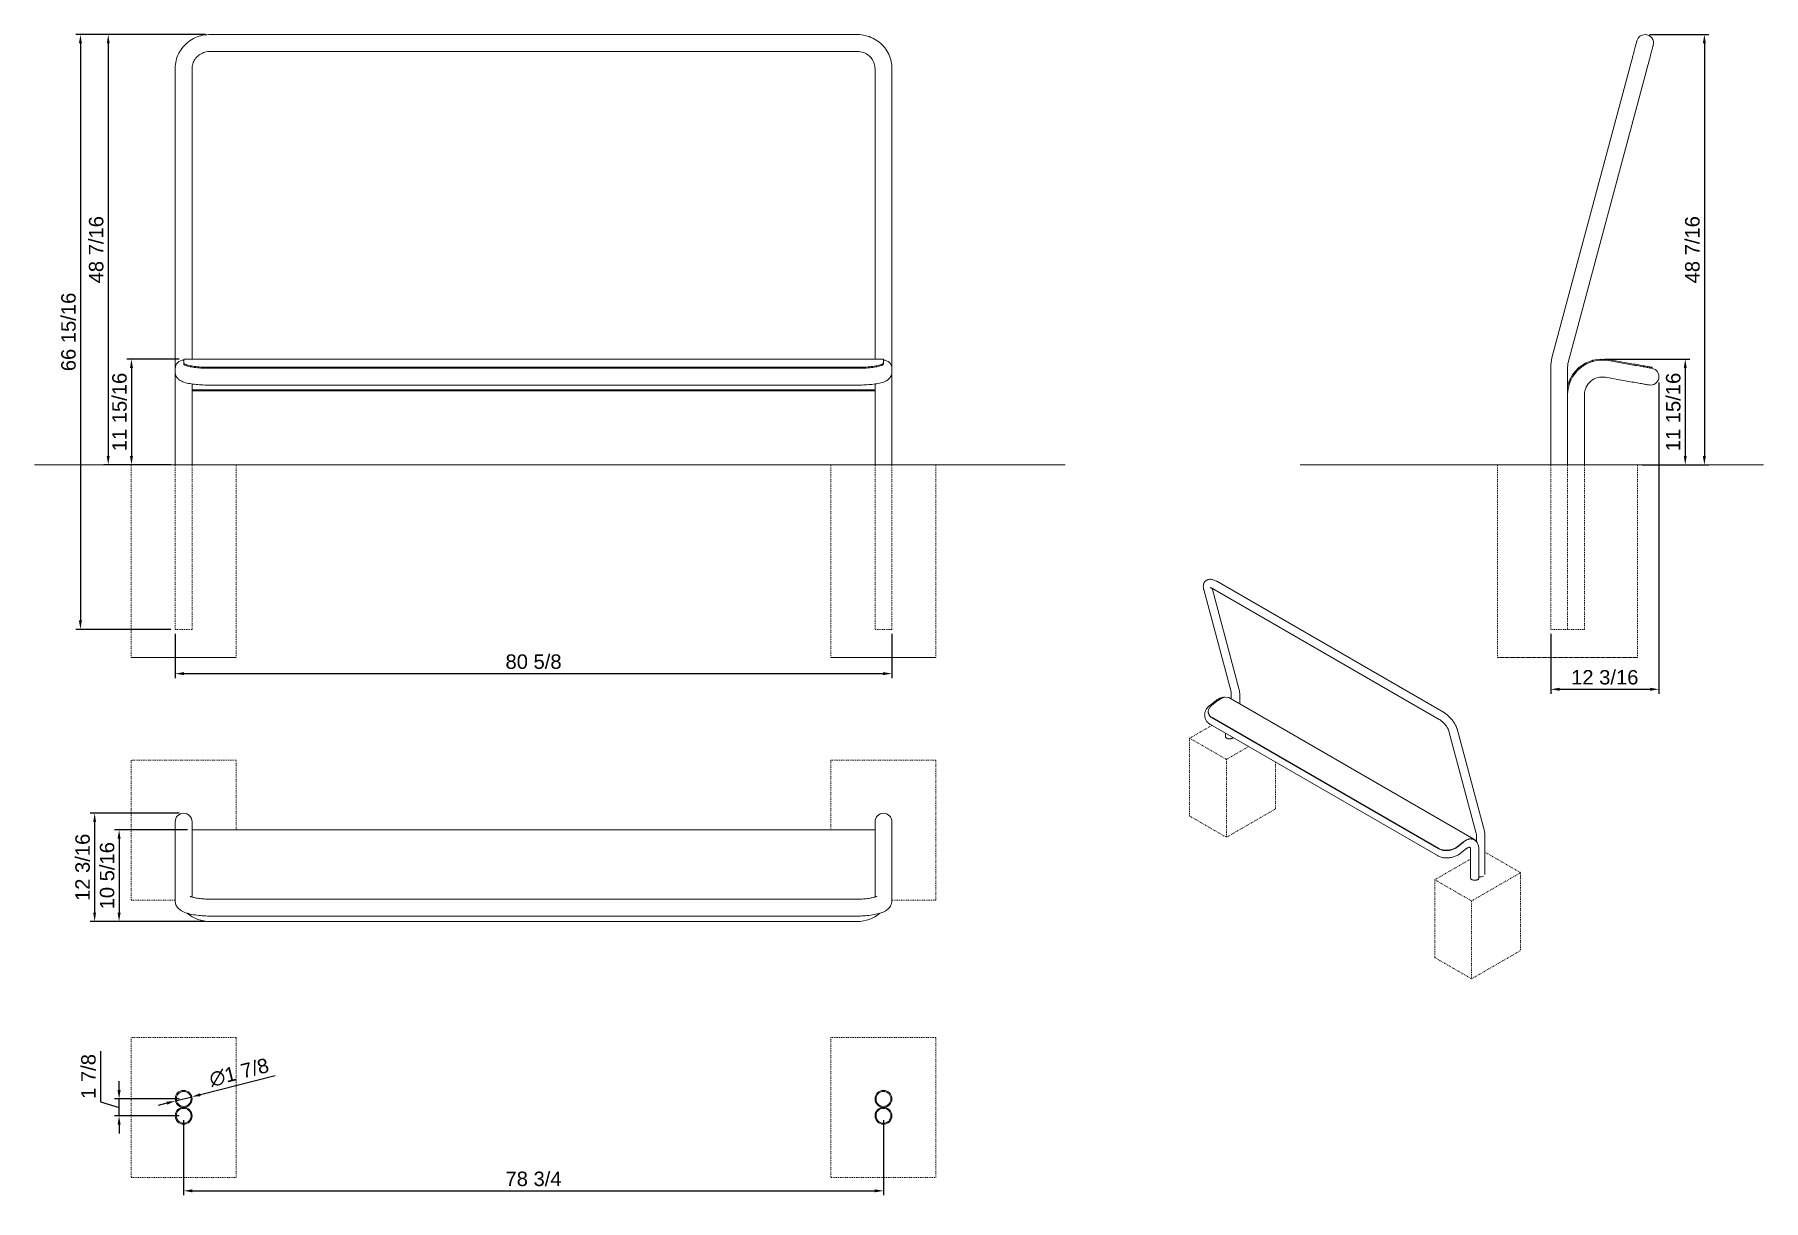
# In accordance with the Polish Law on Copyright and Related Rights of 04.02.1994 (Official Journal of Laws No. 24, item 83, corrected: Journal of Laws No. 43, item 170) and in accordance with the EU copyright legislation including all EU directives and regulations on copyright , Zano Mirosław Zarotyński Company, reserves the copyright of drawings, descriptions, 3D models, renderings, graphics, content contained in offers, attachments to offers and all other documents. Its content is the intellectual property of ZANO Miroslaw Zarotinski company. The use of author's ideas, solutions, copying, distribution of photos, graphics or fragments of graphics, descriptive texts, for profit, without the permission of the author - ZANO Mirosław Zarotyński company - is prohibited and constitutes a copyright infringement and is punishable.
# Model space of a CAD drawing. Header units: inches. Extents: x -11 to 184, y -2 to 129.
import ezdxf

# ---------------------------------------------------------------- set-up
doc = ezdxf.new("R2010")
doc.units = ezdxf.units.IN
doc.header["$PDSIZE"] = -1
doc.linetypes.add('HIDDEN', pattern=[1.905, 1.27, -0.635])
for name, color, linetype, lineweight in [('ZANO_R', 7, 'Continuous', 0), ('ZANO_R_przerywana', 250, 'HIDDEN', 0), ('ZANO_W', 1, 'Continuous', 0)]:
    doc.layers.add(name, color=color, linetype=linetype, lineweight=lineweight)
doc.styles.get("Standard").update_dxf_attribs({"font": 'ARIALUNI.TTF'})
doc.dimstyles.new('amerykanie', dxfattribs={"dimtxt": 50, "dimasz": 50, "dimexe": 0.5, "dimexo": 0.5, "dimgap": 1, "dimtad": 1, "dimdec": 0, "dimzin": 0, "dimlunit": 5, "dimtxsty": 'Standard', "dimcen": 0.09, "dimclrd": 1, "dimclre": 1, "dimclrt": 1, "dimazin": 0, "dimtfac": 1, "dimtdec": 0, "dimtmove": 0, "dimatfit": 3, "dimfxl": 1, "dimtzin": 0, "dimarcsym": 1})

# ---------------------------------------------------------------- blocks, each defined once
blk = doc.blocks.new('*D360')
at = {"layer": 'Defpoints', "color": 0}
for p in [(5.9, 92.66), (0.02, 80.75), (4.94, 80.75)]:
    blk.add_point(p, dxfattribs=at)
at = {"layer": 'ZANO_W', "color": 1, "lineweight": -2}
for p, q in [((5.4, 92.66), (-0.48, 92.66)), ((0.02, 91.66), (0.02, 81.75)), ((4.44, 80.75), (-0.48, 80.75))]:
    blk.add_line(p, q, dxfattribs=at)
at = {"layer": 'ZANO_W', "color": 1}
for points in [[(0.19, 91.66), (-0.14, 91.66), (0.02, 92.66)], [(-0.14, 81.75), (0.19, 81.75), (0.02, 80.75)]]:
    blk.add_solid(points, dxfattribs=at)
at = {"layer": 'ZANO_W', "color": 1, "insert": (-1.32, 86.7), "char_height": 1.625, "attachment_point": 5, "rotation": 90}
blk.add_mtext('11 15/16', dxfattribs=at)
blk = doc.blocks.new('*D361')
at = {"layer": 'Defpoints', "color": 0}
for p in [(8.85, 129.17), (-2.59, 80.75), (4.94, 80.75)]:
    blk.add_point(p, dxfattribs=at)
at = {"layer": 'ZANO_W', "color": 1, "lineweight": -2}
for p, q in [((8.35, 129.17), (-3.09, 129.17)), ((-2.59, 128.17), (-2.59, 81.75)), ((4.44, 80.75), (-3.09, 80.75))]:
    blk.add_line(p, q, dxfattribs=at)
at = {"layer": 'ZANO_W', "color": 1}
for points in [[(-2.43, 128.17), (-2.76, 128.17), (-2.59, 129.17)], [(-2.76, 81.75), (-2.43, 81.75), (-2.59, 80.75)]]:
    blk.add_solid(points, dxfattribs=at)
at = {"layer": 'ZANO_W', "color": 1, "insert": (-3.94, 104.96), "char_height": 1.625, "attachment_point": 5, "rotation": 90}
blk.add_mtext('48 7/16', dxfattribs=at)
blk = doc.blocks.new('*D362')
at = {"layer": 'Defpoints', "color": 0}
for p in [(8.85, 129.17), (-5.72, 62.24), (4.94, 62.24)]:
    blk.add_point(p, dxfattribs=at)
at = {"layer": 'ZANO_W', "color": 1, "lineweight": -2}
for p, q in [((8.35, 129.17), (-6.22, 129.17)), ((-5.72, 128.17), (-5.72, 63.24)), ((4.44, 62.24), (-6.22, 62.24))]:
    blk.add_line(p, q, dxfattribs=at)
at = {"layer": 'ZANO_W', "color": 1}
for points in [[(-5.55, 128.17), (-5.89, 128.17), (-5.72, 129.17)], [(-5.89, 63.24), (-5.55, 63.24), (-5.72, 62.24)]]:
    blk.add_solid(points, dxfattribs=at)
at = {"layer": 'ZANO_W', "color": 1, "insert": (-7.06, 95.71), "char_height": 1.625, "attachment_point": 5, "rotation": 90}
blk.add_mtext('66 15/16', dxfattribs=at)
blk = doc.blocks.new('*D363')
at = {"layer": 'Defpoints', "color": 0}
for p in [(4.94, 62.24), (85.6, 62.24), (85.6, 57.26)]:
    blk.add_point(p, dxfattribs=at)
at = {"layer": 'ZANO_W', "color": 1, "lineweight": -2}
for p, q in [((4.94, 61.74), (4.94, 56.76)), ((85.6, 61.74), (85.6, 56.76)), ((5.94, 57.26), (84.6, 57.26))]:
    blk.add_line(p, q, dxfattribs=at)
at = {"layer": 'ZANO_W', "color": 1}
for points in [[(5.94, 57.43), (5.94, 57.09), (4.94, 57.26)], [(84.6, 57.09), (84.6, 57.43), (85.6, 57.26)]]:
    blk.add_solid(points, dxfattribs=at)
at = {"layer": 'ZANO_W', "color": 1, "insert": (45.27, 58.6), "char_height": 1.625, "attachment_point": 5}
blk.add_mtext('80 5/8', dxfattribs=at)
blk = doc.blocks.new('*D364')
at = {"layer": 'Defpoints', "color": 0}
for p in [(6.84, 39.68), (-1.37, 29.37), (8.85, 29.37)]:
    blk.add_point(p, dxfattribs=at)
at = {"layer": 'ZANO_W', "color": 1, "lineweight": -2}
for p, q in [((6.34, 39.68), (-1.87, 39.68)), ((-1.37, 38.68), (-1.37, 30.37)), ((8.35, 29.37), (-1.87, 29.37))]:
    blk.add_line(p, q, dxfattribs=at)
at = {"layer": 'ZANO_W', "color": 1}
for points in [[(-1.2, 38.68), (-1.54, 38.68), (-1.37, 39.68)], [(-1.54, 30.37), (-1.2, 30.37), (-1.37, 29.37)]]:
    blk.add_solid(points, dxfattribs=at)
at = {"layer": 'ZANO_W', "color": 1, "insert": (-2.71, 34.52), "char_height": 1.625, "attachment_point": 5, "rotation": 90}
blk.add_mtext('10 5/16', dxfattribs=at)
blk = doc.blocks.new('*D365')
at = {"layer": 'Defpoints', "color": 0}
for p in [(5.89, 41.55), (-4.12, 29.37), (8.45, 29.37)]:
    blk.add_point(p, dxfattribs=at)
at = {"layer": 'ZANO_W', "color": 1, "lineweight": -2}
for p, q in [((5.39, 41.55), (-4.62, 41.55)), ((-4.12, 40.55), (-4.12, 30.37)), ((7.95, 29.37), (-4.62, 29.37))]:
    blk.add_line(p, q, dxfattribs=at)
at = {"layer": 'ZANO_W', "color": 1}
for points in [[(-3.96, 40.55), (-4.29, 40.55), (-4.12, 41.55)], [(-4.29, 30.37), (-3.96, 30.37), (-4.12, 29.37)]]:
    blk.add_solid(points, dxfattribs=at)
at = {"layer": 'ZANO_W', "color": 1, "insert": (-5.47, 35.46), "char_height": 1.625, "attachment_point": 5, "rotation": 90}
blk.add_mtext('12 3/16', dxfattribs=at)
blk = doc.blocks.new('*D366')
at = {"layer": 'Defpoints', "color": 0}
for p in [(4.97, 9.17), (6.81, 9.64)]:
    blk.add_point(p, dxfattribs=at)
at = {"layer": 'ZANO_W', "color": 1, "lineweight": -2}
for p, q in [((16.18, 12), (7.78, 9.88)), ((4, 8.93), (3.03, 8.68)), ((4.97, 9.17), (6.81, 9.64))]:
    blk.add_line(p, q, dxfattribs=at)
at = {"layer": 'ZANO_W', "color": 1}
for points in [[(7.74, 10.04), (7.83, 9.72), (6.81, 9.64)], [(4.04, 8.76), (3.96, 9.09), (4.97, 9.17)]]:
    blk.add_solid(points, dxfattribs=at)
at = {"layer": 'ZANO_W', "color": 1, "insert": (12.14, 12.37), "char_height": 1.625, "attachment_point": 5, "rotation": 14.1753}
blk.add_mtext('∅1 7/8', dxfattribs=at)
blk = doc.blocks.new('*D367')
at = {"layer": 'Defpoints', "color": 0}
for p in [(5.89, 7.5), (84.65, 7.5), (84.65, -0.94)]:
    blk.add_point(p, dxfattribs=at)
at = {"layer": 'ZANO_W', "color": 1, "lineweight": -2}
for p, q in [((5.89, 7), (5.89, -1.44)), ((84.65, 7), (84.65, -1.44)), ((6.89, -0.94), (83.65, -0.94))]:
    blk.add_line(p, q, dxfattribs=at)
at = {"layer": 'ZANO_W', "color": 1}
for points in [[(6.89, -0.77), (6.89, -1.11), (5.89, -0.94)], [(83.65, -1.11), (83.65, -0.77), (84.65, -0.94)]]:
    blk.add_solid(points, dxfattribs=at)
at = {"layer": 'ZANO_W', "color": 1, "insert": (45.27, 0.4), "char_height": 1.625, "attachment_point": 5}
blk.add_mtext('78 3/4', dxfattribs=at)
blk = doc.blocks.new('*D368')
at = {"layer": 'Defpoints', "color": 0}
for p in [(-1.37, 9.4), (5.89, 9.4), (5.89, 7.5)]:
    blk.add_point(p, dxfattribs=at)
at = {"layer": 'ZANO_W', "color": 1, "lineweight": -2}
for p, q in [((-3.46, 14.78), (-3.46, 9.08)), ((-1.37, 10.4), (-1.37, 11.4)), ((-3.46, 9.08), (-1.37, 8.45)), ((5.39, 9.4), (-1.87, 9.4)), ((-1.37, 7.5), (-1.37, 9.4)), ((5.39, 7.5), (-1.87, 7.5)), ((-1.37, 6.5), (-1.37, 5.5))]:
    blk.add_line(p, q, dxfattribs=at)
at = {"layer": 'ZANO_W', "color": 1}
for points in [[(-1.54, 10.4), (-1.2, 10.4), (-1.37, 9.4)], [(-1.2, 6.5), (-1.54, 6.5), (-1.37, 7.5)]]:
    blk.add_solid(points, dxfattribs=at)
at = {"layer": 'ZANO_W', "color": 1, "insert": (-4.81, 11.93), "char_height": 1.625, "attachment_point": 5, "rotation": 90}
blk.add_mtext('1 7/8', dxfattribs=at)
blk = doc.blocks.new('*D369')
at = {"layer": 'Defpoints', "color": 0}
for p in [(165.29, 92.66), (169.52, 80.75), (174.88, 80.75)]:
    blk.add_point(p, dxfattribs=at)
at = {"layer": 'ZANO_W', "color": 1, "lineweight": -2}
for p, q in [((165.79, 92.66), (175.38, 92.66)), ((174.88, 91.66), (174.88, 81.75)), ((170.02, 80.75), (175.38, 80.75))]:
    blk.add_line(p, q, dxfattribs=at)
at = {"layer": 'ZANO_W', "color": 1}
for points in [[(175.04, 91.66), (174.71, 91.66), (174.88, 92.66)], [(174.71, 81.75), (175.04, 81.75), (174.88, 80.75)]]:
    blk.add_solid(points, dxfattribs=at)
at = {"layer": 'ZANO_W', "color": 1, "insert": (173.53, 86.7), "char_height": 1.625, "attachment_point": 5, "rotation": 90}
blk.add_mtext('11 15/16', dxfattribs=at)
blk = doc.blocks.new('*D370')
at = {"layer": 'Defpoints', "color": 0}
for p in [(170.35, 129.17), (169.52, 80.75), (177.03, 80.75)]:
    blk.add_point(p, dxfattribs=at)
at = {"layer": 'ZANO_W', "color": 1, "lineweight": -2}
for p, q in [((170.85, 129.17), (177.53, 129.17)), ((177.03, 128.17), (177.03, 81.75)), ((170.02, 80.75), (177.53, 80.75))]:
    blk.add_line(p, q, dxfattribs=at)
at = {"layer": 'ZANO_W', "color": 1}
for points in [[(177.2, 128.17), (176.86, 128.17), (177.03, 129.17)], [(176.86, 81.75), (177.2, 81.75), (177.03, 80.75)]]:
    blk.add_solid(points, dxfattribs=at)
at = {"layer": 'ZANO_W', "color": 1, "insert": (175.69, 104.96), "char_height": 1.625, "attachment_point": 5, "rotation": 90}
blk.add_mtext('48 7/16', dxfattribs=at)
blk = doc.blocks.new('*D371')
at = {"layer": 'Defpoints', "color": 0}
for p in [(171.91, 90.51), (159.74, 62.24), (171.91, 55.5)]:
    blk.add_point(p, dxfattribs=at)
at = {"layer": 'ZANO_W', "color": 1, "lineweight": -2}
for p, q in [((171.91, 90.01), (171.91, 55)), ((159.74, 61.74), (159.74, 55)), ((160.74, 55.5), (170.91, 55.5))]:
    blk.add_line(p, q, dxfattribs=at)
at = {"layer": 'ZANO_W', "color": 1}
for points in [[(160.74, 55.67), (160.74, 55.33), (159.74, 55.5)], [(170.91, 55.33), (170.91, 55.67), (171.91, 55.5)]]:
    blk.add_solid(points, dxfattribs=at)
at = {"layer": 'ZANO_W', "color": 1, "insert": (165.82, 56.84), "char_height": 1.625, "attachment_point": 5}
blk.add_mtext('12 3/16', dxfattribs=at)

msp = doc.modelspace()

# ---------------------------------------------------------------- linework, layer by layer
at = {"layer": 'ZANO_R'}
for p, q in [((81.69428, 129.17175), (8.84569, 129.17175)), ((8.84569, 127.27012), (81.69428, 127.27012)), ((4.94204, 125.36871), (4.94204, 92.53239)), ((6.84367, 92.65973), (6.84367, 125.36871)), ((83.69631, 125.36871), (83.69631, 92.65973)), ((85.59794, 92.53239), (85.59794, 125.36871)), ((168.67067, 125.6148), (159.87221, 92.77848)), ((161.70904, 92.2863), (170.5075, 125.12262)), ((4.94204, 92.53239), (4.94204, 91.76814)), ((4.94204, 91.76814), (4.94204, 91.59067)), ((4.94204, 91.59067), (4.94204, 91.54581)), ((4.94204, 91.54581), (4.94204, 91.19234)), ((84.63925, 92.65973), (5.90072, 92.65973)), ((5.90072, 92.65932), (5.90072, 92.65973)), ((5.90072, 92.60586), (5.90072, 92.65932)), ((5.90072, 92.60304), (5.90072, 92.60586)), ((5.90072, 92.24503), (5.90072, 92.60304)), ((5.90072, 92.12871), (5.90072, 92.24503)), ((8.85357, 91.73228), (81.68641, 91.73228)), ((8.85357, 91.61596), (81.68641, 91.61596)), ((84.63925, 92.65932), (84.63925, 92.65973)), ((84.63925, 92.60586), (84.63925, 92.65932)), ((84.63925, 92.60304), (84.63925, 92.60586)), ((84.63925, 92.24503), (84.63925, 92.60304)), ((84.63925, 92.12871), (84.63925, 92.24503)), ((85.59794, 91.76814), (85.59794, 92.53239)), ((85.59794, 91.59067), (85.59794, 91.76814)), ((85.59794, 91.54581), (85.59794, 91.59067)), ((85.59794, 91.19234), (85.59794, 91.54581)), ((159.73919, 91.76814), (159.73919, 80.74711)), ((161.64082, 80.74711), (161.64082, 91.76814)), ((162.83579, 91.64154), (162.26355, 91.00917)), ((162.92337, 91.56228), (162.35113, 90.92992)), ((163.5701, 92.16221), (162.87149, 91.67304)), ((163.19679, 91.75663), (162.93924, 91.57628)), ((163.63785, 92.06546), (163.41672, 91.91062)), ((164.40186, 92.50643), (163.61191, 92.18498)), ((163.8474, 92.15329), (163.65643, 92.07558)), ((164.44638, 92.39703), (164.30474, 92.33939)), ((165.28936, 92.65694), (164.44769, 92.51933)), ((164.58905, 92.42276), (164.46675, 92.40276)), ((165.30842, 92.54038), (165.24471, 92.52996)), ((165.38252, 92.53813), (165.32955, 92.54143)), ((166.19343, 92.60586), (165.33691, 92.65932)), ((166.22235, 92.48218), (166.1966, 92.48672)), ((168.24747, 92.24503), (166.21711, 92.60304)), ((168.22696, 92.12871), (166.22235, 92.48218)), ((171.15545, 91.73228), (171.13494, 91.61596)), ((4.94204, 91.19234), (4.94204, 88.63783)), ((6.84367, 88.63783), (6.84367, 89.85699)), ((8.84569, 89.72877), (81.69428, 89.72877)), ((83.69631, 89.85657), (83.69631, 88.63783)), ((85.59794, 88.63783), (85.59794, 91.19234)), ((161.80008, 90.1828), (161.64082, 89.64268)), ((161.91337, 90.14939), (161.72483, 89.50997)), ((162.23576, 90.97051), (161.81857, 90.22667)), ((162.33877, 90.91274), (161.92159, 90.16889)), ((165.89213, 90.60944), (167.89674, 90.25597)), ((4.94204, 88.63783), (4.94204, 80.74711)), ((83.69631, 89.18947), (6.84367, 89.18947)), ((83.69631, 89.07618), (6.84367, 89.07618)), ((6.84367, 80.74711), (6.84367, 88.63783)), ((83.69631, 88.63783), (83.69631, 80.74711)), ((85.59794, 80.74711), (85.59794, 88.63783)), ((161.66916, 89.32115), (161.64082, 89.32951)), ((161.64082, 88.63783), (161.64082, 80.74711)), ((163.54245, 80.74711), (163.54245, 88.63783)), ((-10.88072, 80.74711), (105.09885, 80.74711)), ((101.42069, 80.74711), (-10.88072, 80.74711)), ((-0.01283, 80.74711), (11.79854, 80.74711)), ((11.79854, 80.74711), (-0.01283, 80.74711)), ((6.84366, 80.74711), (4.94204, 80.74711)), ((4.94204, 80.74711), (6.84366, 80.74711)), ((78.74144, 80.74711), (90.55281, 80.74711)), ((90.55281, 80.74711), (78.74144, 80.74711)), ((85.59794, 80.74711), (83.69632, 80.74711)), ((83.69632, 80.74711), (85.59794, 80.74711)), ((131.53905, 80.74711), (183.67418, 80.74711)), ((153.76662, 80.74711), (169.51511, 80.74711)), ((169.51511, 80.74711), (153.76662, 80.74711)), ((161.64084, 80.74711), (159.73923, 80.74711)), ((161.64084, 80.74711), (163.54245, 80.74711)), ((120.69191, 66.71666), (123.7745, 55.21136)), ((124.68462, 55.45521), (121.62908, 66.85951)), ((121.67822, 66.83272), (147.20113, 52.09866)), ((147.67219, 52.91467), (122.14929, 67.64873)), ((122.65616, 54.47218), (122.95104, 54.58674)), ((122.9671, 54.59079), (123.24386, 54.62051)), ((123.25851, 54.61976), (123.50327, 54.56315)), ((151.0997, 38.63392), (123.51321, 54.55926)), ((123.7937, 55.04443), (123.7937, 54.39733)), ((124.73592, 53.8534), (124.73592, 55.04443)), ((121.21134, 52.86837), (121.21852, 52.82546)), ((122.09441, 54.24024), (121.39208, 53.69179)), ((121.61977, 53.70724), (122.33112, 54.26274)), ((122.33941, 54.26866), (122.6395, 54.46353)), ((121.46222, 51.51964), (146.98513, 36.78558)), ((121.63548, 52.3144), (147.15288, 37.58353)), ((121.64267, 52.27149), (147.16006, 37.54061)), ((148.28391, 50.78814), (151.3665, 39.28284)), ((152.27661, 39.52668), (149.19402, 51.03198)), ((123.12746, 50.55832), (123.12746, 50.20095)), ((4.94204, 40.59658), (4.94204, 40.49596)), ((4.94204, 40.49596), (4.94204, 31.6975)), ((6.84367, 40.49596), (6.84367, 40.59658)), ((6.84367, 32.12154), (6.84367, 40.49596)), ((83.69631, 39.67927), (6.84367, 39.67927)), ((83.69631, 40.59658), (83.69631, 40.49596)), ((83.69631, 40.49596), (83.69631, 32.12141)), ((85.59794, 40.49596), (85.59794, 40.59658)), ((85.59794, 31.6975), (85.59794, 40.49596)), ((151.3857, 39.11591), (151.3857, 38.37369)), ((152.32791, 34.65705), (152.32791, 39.11591)), ((149.20625, 37.7819), (149.9176, 38.3374)), ((149.21343, 37.73899), (149.92478, 38.29449)), ((149.56399, 37.02065), (150.26632, 37.5691)), ((149.92589, 38.34333), (150.22598, 38.53819)), ((150.20989, 38.47986), (150.22856, 38.49199)), ((150.23596, 38.49583), (150.25842, 38.50456)), ((150.24264, 38.54685), (150.53752, 38.66141)), ((150.48786, 38.59369), (150.53085, 38.61039)), ((150.53798, 38.61219), (150.58777, 38.61754)), ((150.55358, 38.66546), (150.83034, 38.69518)), ((150.71945, 37.46484), (150.71945, 34.27243)), ((150.74767, 38.63471), (150.81474, 38.64191)), ((150.82125, 38.64158), (150.899, 38.62359)), ((150.84499, 38.69442), (151.08975, 38.63781)), ((150.97551, 38.6059), (151.06602, 38.58497)), ((151.07158, 38.58251), (151.17999, 38.50675)), ((151.10226, 38.63229), (151.30275, 38.49219)), ((151.1963, 38.49535), (151.27207, 38.44241)), ((151.27639, 38.43796), (151.28675, 38.42261)), ((151.31249, 38.48217), (151.45865, 38.2656)), ((151.46513, 38.25159), (151.48975, 38.16938)), ((151.66167, 34.27243), (151.66167, 37.46484)), ((81.69428, 31.88406), (8.84569, 31.88406)), ((8.84569, 29.98243), (81.69428, 29.98243)), ((8.84569, 29.36593), (81.69428, 29.36593))]:
    msp.add_line(p, q, dxfattribs=at)
at = {"layer": 'ZANO_R', "flags": 128}
for points in [[(8.84569, 129.17175), (8.71356, 129.16958), (8.49302, 129.15621), (8.27355, 129.1307), (8.05592, 129.09313), (7.8408, 129.04362), (7.62889, 128.98232), (7.42089, 128.90944), (7.21745, 128.8252), (7.01924, 128.72989), (6.82688, 128.6238), (6.64101, 128.50727), (6.46223, 128.3807), (6.2911, 128.24449), (6.12818, 128.09907), (5.97399, 127.94493), (5.82902, 127.78256), (5.69373, 127.61249), (5.56855, 127.43527), (5.45388, 127.25147), (5.35009, 127.06169), (5.25748, 126.86654), (5.17637, 126.66664), (5.10698, 126.46264), (5.04954, 126.25519), (5.00423, 126.04496), (4.97117, 125.8326), (4.95048, 125.61881), (4.94233, 125.41557), (4.94204, 125.36871)], [(85.59794, 125.36871), (85.59563, 125.49965), (85.58183, 125.71388), (85.55566, 125.927), (85.51719, 126.13832), (85.46655, 126.34718), (85.40391, 126.55292), (85.32945, 126.75488), (85.24342, 126.95244), (85.14608, 127.14496), (85.03774, 127.33184), (84.91874, 127.51248), (84.78945, 127.68632), (84.65028, 127.85279), (84.50167, 128.01136), (84.34407, 128.16153), (84.178, 128.30282), (84.00396, 128.43477), (83.82253, 128.55695), (83.63425, 128.66897), (83.43975, 128.77048), (83.23964, 128.86113), (83.03454, 128.94063), (82.82512, 129.00872), (82.61205, 129.06518), (82.396, 129.10982), (82.17768, 129.14249), (81.95778, 129.16308), (81.74859, 129.17139), (81.69428, 129.17175)], [(169.43492, 128.46703), (169.43298, 128.45976), (169.42714, 128.438), (169.41746, 128.40185), (169.40397, 128.35149), (169.38674, 128.28719), (169.36586, 128.20928), (169.34144, 128.11814), (169.3136, 128.01425), (169.28249, 127.89813), (169.24825, 127.77037), (169.21108, 127.63163), (169.17115, 127.48261), (169.12867, 127.32408), (169.08386, 127.15683), (169.03694, 126.98173), (168.98815, 126.79966), (168.93775, 126.61155), (168.88599, 126.41837), (168.83312, 126.22109), (168.77944, 126.02072), (168.72519, 125.81828), (168.67067, 125.6148)], [(6.84367, 125.36871), (6.84479, 125.43246), (6.85629, 125.58186), (6.88017, 125.73), (6.91626, 125.87591), (6.96434, 126.01864), (7.02409, 126.15728), (7.0951, 126.29095), (7.17691, 126.41883), (7.26897, 126.54011), (7.37069, 126.65407), (7.48143, 126.76002), (7.60046, 126.85733), (7.72707, 126.94542), (7.86045, 127.02377), (7.99978, 127.09192), (8.1442, 127.14949), (8.29284, 127.19613), (8.44479, 127.23158), (8.59912, 127.25564), (8.75489, 127.26817), (8.84569, 127.27012)], [(81.69428, 127.27012), (81.76372, 127.26898), (81.91948, 127.25805), (82.07385, 127.23561), (82.22586, 127.20182), (82.3746, 127.15689), (82.51918, 127.1011), (82.65873, 127.03479), (82.79242, 126.95836), (82.91945, 126.87227), (83.03907, 126.77703), (83.15055, 126.67319), (83.25323, 126.56137), (83.34648, 126.44221), (83.42972, 126.31641), (83.50244, 126.18469), (83.56415, 126.04783), (83.61445, 125.90664), (83.65299, 125.76197), (83.67947, 125.61471), (83.6937, 125.46576), (83.69631, 125.36871)], [(170.5075, 125.12262), (170.56202, 125.3261), (170.61627, 125.52854), (170.66996, 125.72891), (170.72282, 125.92619), (170.77458, 126.11937), (170.82499, 126.30748), (170.87377, 126.48955), (170.92069, 126.66465), (170.9655, 126.8319), (171.00798, 126.99043), (171.04791, 127.13945), (171.08509, 127.27819), (171.11932, 127.40595), (171.15043, 127.52207), (171.17827, 127.62596), (171.20269, 127.7171), (171.22357, 127.79502), (171.2408, 127.85931), (171.25429, 127.90967), (171.26398, 127.94582), (171.26981, 127.96758), (171.27176, 127.97485)], [(5.90072, 92.24503), (5.90824, 92.20845), (5.93078, 92.17206), (5.9682, 92.13604), (6.02033, 92.10057), (6.0869, 92.06584), (6.16756, 92.03203), (6.26192, 91.99929), (6.36947, 91.96781), (6.48969, 91.93775), (6.62196, 91.90925), (6.76559, 91.88246), (6.91986, 91.85752), (7.08399, 91.83455), (7.25714, 91.81367), (7.43842, 91.795), (7.62691, 91.77861), (7.82165, 91.76461), (8.02165, 91.75305), (8.2259, 91.74399), (8.43333, 91.73749), (8.64291, 91.73358), (8.85357, 91.73228)], [(8.85357, 91.61596), (8.64291, 91.61726), (8.43333, 91.62118), (8.2259, 91.62768), (8.02165, 91.63673), (7.82165, 91.64829), (7.62691, 91.66229), (7.43842, 91.67868), (7.25714, 91.69735), (7.08399, 91.71823), (6.91986, 91.7412), (6.76559, 91.76614), (6.62196, 91.79293), (6.48969, 91.82143), (6.36947, 91.8515), (6.26192, 91.88297), (6.16756, 91.91571), (6.0869, 91.94952), (6.02033, 91.98425), (5.9682, 92.01972), (5.93078, 92.05574), (5.90824, 92.09213), (5.90072, 92.12871)], [(84.63925, 92.24503), (84.63173, 92.20845), (84.6092, 92.17206), (84.57177, 92.13604), (84.51964, 92.10057), (84.45307, 92.06584), (84.37241, 92.03203), (84.27806, 91.99929), (84.1705, 91.96781), (84.05028, 91.93775), (83.91802, 91.90925), (83.77439, 91.88246), (83.62011, 91.85752), (83.45598, 91.83455), (83.28283, 91.81367), (83.10156, 91.795), (82.91306, 91.77861), (82.71832, 91.76461), (82.51832, 91.75305), (82.31408, 91.74399), (82.10664, 91.73749), (81.89706, 91.73358), (81.68641, 91.73228)], [(81.68641, 91.61596), (81.89706, 91.61726), (82.10664, 91.62118), (82.31408, 91.62768), (82.51832, 91.63673), (82.71832, 91.64829), (82.91306, 91.66229), (83.10156, 91.67868), (83.28283, 91.69735), (83.45598, 91.71823), (83.62011, 91.7412), (83.77439, 91.76614), (83.91802, 91.79293), (84.05028, 91.82143), (84.1705, 91.8515), (84.27806, 91.88297), (84.37241, 91.91571), (84.45307, 91.94952), (84.51964, 91.98425), (84.57177, 92.01972), (84.6092, 92.05574), (84.63173, 92.09213), (84.63925, 92.12871)], [(171.13494, 91.61596), (171.12753, 91.61726), (171.10534, 91.62118), (171.06849, 91.62768), (171.01715, 91.63673), (170.9516, 91.64829), (170.87216, 91.66229), (170.77923, 91.67868), (170.67331, 91.69735), (170.55492, 91.71823), (170.42467, 91.7412), (170.28322, 91.76614), (170.13129, 91.79293), (169.96965, 91.82143), (169.79914, 91.8515), (169.62061, 91.88297), (169.43498, 91.91571), (169.2432, 91.94952), (169.04623, 91.98425), (168.8451, 92.01972), (168.64081, 92.05574), (168.43441, 92.09213), (168.22696, 92.12871)], [(168.24747, 92.24503), (168.45492, 92.20845), (168.66132, 92.17206), (168.86561, 92.13604), (169.06674, 92.10057), (169.26371, 92.06584), (169.45549, 92.03203), (169.64112, 91.99929), (169.81965, 91.96781), (169.99016, 91.93775), (170.1518, 91.90925), (170.30373, 91.88246), (170.44518, 91.85752), (170.57543, 91.83455), (170.69382, 91.81367), (170.79975, 91.795), (170.89267, 91.77861), (170.97211, 91.76461), (171.03766, 91.75305), (171.089, 91.74399), (171.12585, 91.73749), (171.14804, 91.73358), (171.15545, 91.73228)], [(4.94204, 91.19234), (4.9477, 91.08392), (4.96524, 90.97376), (4.9937, 90.86827), (5.032, 90.7684), (5.07895, 90.67488), (5.13339, 90.58822), (5.19412, 90.50869), (5.26017, 90.43619), (5.3309, 90.3703), (5.40629, 90.3102), (5.48714, 90.25481), (5.57538, 90.20279), (5.67468, 90.1526), (5.79113, 90.10249), (5.93317, 90.05111), (6.10174, 90.00045), (6.25328, 89.96203), (6.42126, 89.92548), (6.58973, 89.8939), (6.76062, 89.86609), (6.93506, 89.8414), (7.11352, 89.81946), (7.29612, 89.80005), (7.48272, 89.78307), (7.67304, 89.76844), (7.86669, 89.75611), (8.06318, 89.74608), (8.26197, 89.73834), (8.4625, 89.73288), (8.66417, 89.72969), (8.84569, 89.72877)], [(81.69428, 89.72877), (81.8007, 89.72909), (82.00248, 89.73142), (82.2032, 89.73603), (82.40223, 89.7429), (82.59896, 89.75204), (82.7928, 89.76342), (82.9832, 89.77707), (83.16969, 89.79298), (83.35181, 89.81117), (83.52923, 89.83171), (83.70171, 89.85467), (83.86919, 89.88022), (84.03182, 89.90862), (84.19013, 89.94034), (84.34517, 89.97617), (84.49895, 90.01761), (84.65504, 90.06753), (84.81849, 90.13144), (84.93194, 90.18541), (85.02929, 90.24014), (85.11643, 90.29766), (85.19635, 90.3595), (85.27045, 90.42686), (85.33903, 90.50061), (85.40164, 90.58116), (85.45734, 90.66841), (85.50504, 90.76182), (85.5437, 90.86051), (85.57245, 90.96337), (85.59178, 91.07932), (85.59794, 91.19234)], [(161.72483, 89.50997), (161.71397, 89.47313), (161.70353, 89.43771), (161.6939, 89.40507), (161.68547, 89.37646), (161.67854, 89.35297), (161.6734, 89.33553), (161.67023, 89.32478), (161.66916, 89.32115)], [(167.89674, 90.25597), (168.1042, 90.21939), (168.3106, 90.183), (168.51488, 90.14698), (168.71602, 90.11151), (168.91298, 90.07678), (169.10476, 90.04297), (169.29039, 90.01023), (169.46892, 89.97876), (169.63943, 89.94869), (169.80107, 89.92019), (169.953, 89.8934), (170.09445, 89.86846), (170.22471, 89.84549), (170.34309, 89.82461), (170.44902, 89.80594), (170.54194, 89.78955), (170.62138, 89.77555), (170.68693, 89.76399), (170.73827, 89.75493), (170.77513, 89.74844), (170.79732, 89.74452), (170.80473, 89.74322)], [(122.14929, 67.64873), (122.10536, 67.67347), (122.02003, 67.71795), (121.93386, 67.75792), (121.84669, 67.79305), (121.75864, 67.82283), (121.67027, 67.8466), (121.58258, 67.86371), (121.50619, 67.87299), (121.43257, 67.87662), (121.36171, 67.87481), (121.29352, 67.86778), (121.22788, 67.85566), (121.15779, 67.83635), (121.09141, 67.81123), (121.02905, 67.78067), (120.97087, 67.74501), (120.91705, 67.70462), (120.86777, 67.65984), (120.82317, 67.61107), (120.78341, 67.55873), (120.74856, 67.50313), (120.71861, 67.44452), (120.69355, 67.38308), (120.67338, 67.31887), (120.65809, 67.25182), (120.64775, 67.18179), (120.64246, 67.10854), (120.64242, 67.03182), (120.64788, 66.9515), (120.65904, 66.86772), (120.67602, 66.78099), (120.69191, 66.71666)], [(121.42143, 66.9345), (121.42104, 66.93447), (121.42547, 66.93424), (121.43577, 66.933), (121.45173, 66.93003), (121.47312, 66.9247), (121.49973, 66.91648), (121.53129, 66.90495), (121.56749, 66.88974), (121.60797, 66.87059), (121.65233, 66.84732), (121.67822, 66.83272)], [(123.0673, 54.60156), (123.00801, 54.60271), (122.92667, 54.59845), (122.84406, 54.5883), (122.76033, 54.5722), (122.6757, 54.55009), (122.59043, 54.52196), (122.50485, 54.48783), (122.41933, 54.44783), (122.33428, 54.40212), (122.25007, 54.35095), (122.16707, 54.29458), (122.09441, 54.24024)], [(121.39208, 53.69179), (121.34706, 53.65554), (121.27046, 53.58843), (121.19851, 53.518), (121.13166, 53.44458), (121.07023, 53.36845), (121.01451, 53.28992), (120.96475, 53.20935), (120.92116, 53.12709), (120.88388, 53.04351), (120.853, 52.95899), (120.82857, 52.87387), (120.81059, 52.78849), (120.79902, 52.70316), (120.79381, 52.61818), (120.79489, 52.53383), (120.80217, 52.45037), (120.81556, 52.36804), (120.83495, 52.28708), (120.86025, 52.20775), (120.89135, 52.13027), (120.92813, 52.05484), (120.97053, 51.98162), (121.01843, 51.91083), (121.07176, 51.84263), (121.13041, 51.77722), (121.19428, 51.71479), (121.26323, 51.65557), (121.33709, 51.59975), (121.41566, 51.54756), (121.46222, 51.51964)], [(121.61977, 53.70724), (121.54972, 53.64896), (121.4853, 53.58793), (121.42684, 53.52447), (121.37464, 53.4589), (121.32895, 53.39155), (121.29002, 53.32276), (121.25804, 53.25289), (121.23318, 53.18229), (121.21555, 53.11133), (121.20527, 53.04035), (121.20236, 52.96974), (121.20685, 52.89983), (121.21872, 52.831), (121.2379, 52.76359), (121.2643, 52.69795), (121.29779, 52.6344), (121.33819, 52.57328), (121.38529, 52.51489), (121.43886, 52.45954), (121.49862, 52.4075), (121.56428, 52.35904), (121.63548, 52.3144)], [(121.64267, 52.27149), (121.57146, 52.31613), (121.50581, 52.36459), (121.44605, 52.41662), (121.39247, 52.47198), (121.34537, 52.53037), (121.30498, 52.59149), (121.27149, 52.65503), (121.24509, 52.72068), (121.2259, 52.78809), (121.21852, 52.82546)], [(149.19402, 51.03198), (149.18081, 51.07874), (149.1515, 51.16907), (149.11749, 51.25941), (149.07911, 51.34957), (149.03669, 51.43935), (148.9905, 51.52861), (148.94077, 51.61726), (148.8877, 51.70519), (148.83149, 51.79227), (148.77232, 51.87837), (148.71036, 51.96335), (148.64579, 52.04702), (148.5788, 52.12922), (148.50955, 52.20975), (148.43823, 52.28843), (148.36501, 52.36505), (148.29008, 52.4394), (148.21361, 52.51129), (148.13576, 52.58052), (148.05665, 52.64692), (147.97642, 52.71029), (147.89516, 52.77045), (147.81294, 52.8272), (147.72981, 52.88035), (147.67219, 52.91467)], [(147.20113, 52.09866), (147.22828, 52.08261), (147.27953, 52.05033), (147.33302, 52.01401), (147.38846, 51.97367), (147.44538, 51.92948), (147.50329, 51.88168), (147.56173, 51.83053), (147.62024, 51.77632), (147.6784, 51.7194), (147.73577, 51.66011), (147.79197, 51.59884), (147.84659, 51.53598), (147.89926, 51.47196), (147.94965, 51.40723), (147.99741, 51.34224), (148.04227, 51.27747), (148.08395, 51.2134), (148.12223, 51.15051), (148.15689, 51.08932), (148.18779, 51.03034), (148.21481, 50.97412), (148.2379, 50.92116), (148.25708, 50.87202), (148.27244, 50.82721), (148.28391, 50.78814)], [(123.12746, 50.20095), (123.12835, 50.18413), (123.13528, 50.1516), (123.14892, 50.11979), (123.1691, 50.08915), (123.19552, 50.06014), (123.22779, 50.03318), (123.26544, 50.00865), (123.30793, 49.98691), (123.35464, 49.96828), (123.40489, 49.95303), (123.45796, 49.94139), (123.51307, 49.9335), (123.56942, 49.92951), (123.62619, 49.92946), (123.68256, 49.93335), (123.73772, 49.94112), (123.79085, 49.95267), (123.84119, 49.96783), (123.888, 49.98637), (123.93061, 50.00803), (123.9684, 50.03249), (123.99734, 50.05615)], [(146.98513, 36.78558), (147.03495, 36.75794), (147.12301, 36.71414), (147.21461, 36.67471), (147.30962, 36.63966), (147.40768, 36.6091), (147.5084, 36.58313), (147.61141, 36.5618), (147.71631, 36.54514), (147.82277, 36.53317), (147.93042, 36.52588), (148.03894, 36.52327), (148.14801, 36.52529), (148.25729, 36.53193), (148.36647, 36.54315), (148.47525, 36.55891), (148.5833, 36.57915), (148.69032, 36.60383), (148.796, 36.6329), (148.90002, 36.66627), (149.0021, 36.70391), (149.10191, 36.74572), (149.19917, 36.79165), (149.29354, 36.8416), (149.38473, 36.89549), (149.4724, 36.9532), (149.55151, 37.01098), (149.56399, 37.02065)], [(149.20625, 37.7819), (149.13093, 37.72667), (149.05072, 37.67476), (148.96604, 37.62643), (148.87731, 37.58195), (148.78498, 37.54152), (148.68952, 37.50537), (148.59143, 37.47366), (148.4912, 37.44657), (148.38934, 37.42424), (148.28637, 37.40677), (148.18282, 37.39425), (148.07921, 37.38675), (147.97607, 37.38431), (147.87393, 37.38694), (147.7733, 37.39463), (147.67471, 37.40733), (147.57865, 37.42498), (147.48561, 37.4475), (147.39607, 37.47476), (147.31048, 37.50663), (147.22928, 37.54295), (147.15288, 37.58353)], [(147.16006, 37.54061), (147.23646, 37.50004), (147.31766, 37.46372), (147.40325, 37.43185), (147.4928, 37.40458), (147.58583, 37.38207), (147.6819, 37.36441), (147.78049, 37.35171), (147.88111, 37.34403), (147.98325, 37.3414), (148.08639, 37.34384), (148.19, 37.35134), (148.29356, 37.36385), (148.39653, 37.38132), (148.49838, 37.40366), (148.59861, 37.43075), (148.69671, 37.46246), (148.79216, 37.49861), (148.88449, 37.53904), (148.97322, 37.58352), (149.05791, 37.63184), (149.13812, 37.68376), (149.21343, 37.73899)], [(150.26632, 37.5691), (150.2916, 37.58833), (150.33901, 37.62164), (150.38462, 37.65022), (150.42787, 37.67409), (150.46827, 37.69338), (150.50538, 37.7083), (150.53876, 37.71916), (150.56801, 37.72637), (150.59284, 37.73046), (150.61306, 37.73204), (150.62866, 37.7318), (150.63979, 37.73049), (150.64686, 37.72881), (150.65077, 37.72732), (150.65379, 37.72548), (150.65835, 37.72137), (150.66426, 37.71437), (150.6716, 37.70346), (150.67983, 37.68825), (150.68921, 37.66636), (150.69816, 37.63929), (150.70613, 37.60705), (150.71262, 37.56972), (150.71715, 37.52742), (150.71932, 37.48044), (150.71945, 37.46484)], [(151.66167, 37.46484), (151.66085, 37.51944), (151.65516, 37.61714), (151.64391, 37.71295), (151.62708, 37.80615), (151.60468, 37.8962), (151.57682, 37.98258), (151.54368, 38.06485), (151.50551, 38.1426), (151.46258, 38.21555), (151.41518, 38.28348), (151.36361, 38.34624), (151.30817, 38.40371), (151.24914, 38.4558), (151.18681, 38.50246), (151.12145, 38.54361), (151.05331, 38.57922), (151.00846, 38.59828)], [(150.71945, 34.27243), (150.72036, 34.25561), (150.72727, 34.22308), (150.74092, 34.19127), (150.7611, 34.16063), (150.78751, 34.13162), (150.81978, 34.10465), (150.85744, 34.08012), (150.89993, 34.05839), (150.94664, 34.03976), (150.99689, 34.02451), (151.04996, 34.01286), (151.10507, 34.00498), (151.16142, 34.00099), (151.21819, 34.00094), (151.27456, 34.00483), (151.32971, 34.0126), (151.38284, 34.02415), (151.43318, 34.03931), (151.48, 34.05785), (151.52261, 34.07951), (151.5604, 34.10397), (151.59282, 34.13087), (151.61939, 34.15983), (151.63974, 34.19043), (151.65357, 34.22222), (151.66067, 34.25474), (151.66167, 34.27243)], [(4.94204, 31.6975), (4.94763, 31.58422), (4.96521, 31.4677), (4.99402, 31.35519), (5.03319, 31.24746), (5.08189, 31.14506), (5.13935, 31.04826), (5.20498, 30.95707), (5.27852, 30.87121), (5.36017, 30.79011), (5.45082, 30.71297), (5.55218, 30.6388), (5.6669, 30.5666), (5.79816, 30.49572), (5.94788, 30.42659), (6.11336, 30.36137), (6.2863, 30.30299), (6.46254, 30.25167), (6.64153, 30.20648), (6.82357, 30.1665), (7.00899, 30.13112), (7.19792, 30.09992), (7.39034, 30.07264), (7.58605, 30.04909), (7.78478, 30.02918), (7.98613, 30.01284), (8.18965, 30.00001), (8.39486, 29.99069), (8.60122, 29.98485), (8.79719, 29.98253), (8.84569, 29.98243)], [(8.84569, 31.88406), (8.75331, 31.88447), (8.57771, 31.8875), (8.40358, 31.89347), (8.23201, 31.90232), (8.06402, 31.91397), (7.90065, 31.92828), (7.74293, 31.94511), (7.59188, 31.96425), (7.44851, 31.98546), (7.31382, 32.00844), (7.18877, 32.03284), (7.07434, 32.0582), (6.97141, 32.08402), (6.88082, 32.10968), (6.80326, 32.13443), (6.73929, 32.15746), (6.68923, 32.17778), (6.65311, 32.19435), (6.6306, 32.20605), (6.62139, 32.21142), (6.62155, 32.21128)], [(83.91845, 32.21132), (83.91777, 32.21092), (83.90681, 32.20463), (83.88511, 32.1935), (83.85191, 32.17829), (83.8066, 32.15974), (83.74879, 32.13858), (83.67833, 32.11552), (83.59531, 32.09128), (83.50008, 32.0665), (83.39318, 32.04177), (83.27528, 32.01765), (83.14718, 31.99458), (83.00979, 31.97299), (82.86402, 31.95321), (82.71089, 31.93554), (82.55138, 31.9202), (82.38652, 31.90739), (82.21736, 31.89728), (82.04492, 31.88996), (81.87026, 31.88554), (81.69428, 31.88406)], [(81.69428, 29.98243), (81.80347, 29.98291), (82.01009, 29.98647), (82.21573, 29.9935), (82.41981, 30.00398), (82.62177, 30.01793), (82.82111, 30.03536), (83.01734, 30.05628), (83.21006, 30.08075), (83.3989, 30.10883), (83.58361, 30.14066), (83.76404, 30.17643), (83.94019, 30.21646), (84.11227, 30.26124), (84.28074, 30.31156), (84.44631, 30.36861), (84.60986, 30.43424), (84.77162, 30.51087), (84.90525, 30.58577), (85.02152, 30.66226), (85.12332, 30.74069), (85.21348, 30.82203), (85.29378, 30.90719), (85.3651, 30.99684), (85.42763, 31.0913), (85.48117, 31.19055), (85.52524, 31.29424), (85.56243, 31.41371), (85.5864, 31.53504), (85.59721, 31.65642), (85.59794, 31.6975)]]:
    msp.add_lwpolyline(points, dxfattribs=at)
at = {"layer": 'ZANO_R'}
for centre, radius in [((5.89285, 9.40364), 0.95082), ((5.89285, 9.40364), 0.83664), ((84.64713, 9.40364), 0.95082), ((84.64713, 9.40364), 0.83664), ((5.89285, 7.50201), 0.95082), ((5.89285, 7.50201), 0.83664), ((84.64713, 7.50201), 0.95082), ((84.64713, 7.50201), 0.83664)]:
    msp.add_circle(centre, radius, dxfattribs=at)
for centre, radius, start, end in [((170.35334, 128.22094), 0.95082, 90, 165), ((170.35334, 128.22094), 0.95082, 345, 90), ((5.89285, 91.59067), 0.95082, 89.5254954, 180), ((84.64713, 91.59067), 0.95082, 0, 90.4745046), ((163.64285, 91.76814), 3.90366, 165, 180), ((165.54448, 88.63783), 3.90366, 80, 180), ((163.64285, 91.76814), 2.00203, 165, 180), ((162.99343, 91.49888), 0.2126, 125, 137.8571429), ((162.99343, 91.49888), 0.09449, 125, 137.8571429), ((163.69205, 91.98806), 0.2126, 112.1428571, 125), ((163.69205, 91.98806), 0.09449, 112.1428571, 125), ((164.482, 92.30951), 0.2126, 99.2857143, 112.1428571), ((164.482, 92.30951), 0.09449, 99.2857143, 112.1428571), ((165.32367, 92.44712), 0.2126, 86.4285714, 99.2857143), ((165.32367, 92.44712), 0.09449, 86.4285714, 99.2857143), ((166.18019, 92.39366), 0.09449, 80, 82.9206338), ((166.18019, 92.39366), 0.2126, 80, 86.4285714), ((170.96984, 90.67959), 0.95082, 260, 80), ((161.81992, 89.49835), 0.09449, 163.5714286, 198.3682389), ((162.004, 90.12267), 0.2126, 150.7142857, 163.5714286), ((162.004, 90.12267), 0.09449, 150.7142857, 163.5714286), ((162.42119, 90.86652), 0.2126, 137.8571429, 150.7142857), ((162.42119, 90.86652), 0.09449, 137.8571429, 150.7142857), ((165.54448, 88.63783), 2.00203, 80, 180), ((161.81992, 89.49835), 0.2126, 227.1836286, 236.0665172), ((122.97438, 54.52811), 0.0631, 96.6234247, 111.7021532), ((123.24895, 54.57676), 0.04405, 77.4644954, 96.6333036), ((123.49527, 54.52807), 0.03598, 60.0859442, 77.1493388), ((123.13485, 55.05322), 0.65891, 359.2364223, 13.8871489), ((123.14952, 55.0549), 1.58643, 359.6221413, 14.6156231), ((122.40345, 54.17029), 0.11738, 123.0627283, 128.0403011), ((122.68996, 54.38677), 0.09186, 111.5918204, 123.3220617), ((5.89285, 40.59658), 0.95082, 0, 180), ((84.64713, 40.59658), 0.95082, 0, 180), ((150.72691, 39.1247), 0.65885, 359.235682, 13.8878892), ((150.74173, 39.1264), 1.58622, 359.6211586, 14.6166058), ((149.98993, 38.24495), 0.11738, 123.0627283, 128.0403011), ((149.95973, 38.24965), 0.05684, 125.5297239, 127.9330073), ((150.27644, 38.46143), 0.09186, 111.5918204, 123.3220617), ((150.25098, 38.45788), 0.04082, 111.5898304, 123.3207095), ((150.54123, 38.58428), 0.0281, 96.6416698, 111.6906778), ((150.56086, 38.60278), 0.0631, 96.6234247, 111.7021532), ((150.81701, 38.62248), 0.01956, 77.457289, 96.6378328), ((150.83543, 38.65142), 0.04405, 77.4644954, 96.6333036), ((151.06248, 38.56944), 0.01592, 55.1651466, 77.1735996), ((151.08182, 38.60294), 0.03576, 55.1463752, 77.1879816), ((151.26228, 38.42857), 0.01694, 33.6228367, 54.7380884), ((151.28073, 38.46105), 0.03814, 33.6284781, 54.7356913), ((151.41596, 38.23736), 0.05119, 16.1477792, 33.4896368), ((151.85478, 35.11631), 0.73272, 254.7191201, 297.2195841), ((8.83905, 33.28016), 3.91424, 229.6326781, 270.0971646), ((81.69771, 33.2939), 3.92796, 269.9500582, 310.3247838), ((5.89285, 9.4036), 0.95082, 270.3686929, 269.6313071), ((84.64713, 9.4036), 0.95082, 270.3686929, 269.6313071), ((5.89285, 7.50201), 0.95082, 90.3686929, 89.6313071), ((84.64713, 7.50201), 0.95082, 90.3686929, 89.6313071)]:
    msp.add_arc(centre, radius, start, end, dxfattribs=at)
at = {"layer": 'ZANO_R_przerywana', "ltscale": 0.05}
for p, q in [((-0.01283, 80.74711), (-0.01283, 59.09293)), ((-0.01283, 80.74711), (-0.01283, 59.09293)), ((4.94204, 80.74711), (4.94204, 62.24262)), ((6.84367, 62.24262), (6.84367, 80.74711)), ((11.79854, 80.74711), (11.79854, 59.09293)), ((11.79854, 80.74711), (11.79854, 59.09293)), ((78.74144, 80.74711), (78.74144, 59.09293)), ((78.74144, 80.74711), (78.74144, 59.09293)), ((83.69631, 80.74711), (83.69631, 62.24262)), ((85.59794, 62.24262), (85.59794, 80.74711)), ((90.55281, 80.74711), (90.55281, 59.09293)), ((90.55281, 80.74711), (90.55281, 59.09293)), ((153.76662, 80.74711), (153.76662, 59.09293)), ((153.76662, 80.74711), (153.76662, 59.09293)), ((159.73923, 80.74711), (159.73923, 62.24262)), ((161.64084, 62.24262), (161.64084, 80.74711)), ((163.54245, 62.24262), (163.54245, 80.74711)), ((169.51511, 80.74711), (169.51511, 59.09293)), ((169.51511, 80.74711), (169.51511, 59.09293)), ((6.84367, 62.24262), (4.94204, 62.24262)), ((4.94204, 62.24262), (6.84366, 62.24262)), ((85.59794, 62.24262), (83.69631, 62.24262)), ((83.69632, 62.24262), (85.59794, 62.24262)), ((161.64084, 62.24262), (159.73923, 62.24262)), ((161.64084, 62.24262), (163.54245, 62.24262)), ((-0.01283, 59.09293), (11.79854, 59.09293)), ((11.79854, 59.09293), (-0.01283, 59.09293)), ((78.74144, 59.09293), (90.55281, 59.09293)), ((90.55281, 59.09293), (78.74144, 59.09293)), ((153.76662, 59.09293), (169.51511, 59.09293)), ((169.51511, 59.09293), (153.76662, 59.09293)), ((121.60344, 51.43812), (119.1038, 49.9951)), ((119.1038, 49.9951), (119.1038, 41.2343)), ((119.1038, 49.9951), (123.24197, 47.60618)), ((123.24197, 47.60618), (125.74162, 49.0492)), ((11.79854, 47.51997), (-0.01283, 47.51997)), ((-0.01283, 47.51997), (-0.01283, 31.77147)), ((11.79854, 39.67927), (11.79854, 47.51997)), ((90.55281, 47.51997), (78.74144, 47.51997)), ((78.74144, 47.51997), (78.74144, 39.67927)), ((90.55281, 31.77147), (90.55281, 47.51997)), ((123.24197, 47.60618), (123.24197, 38.84538)), ((128.75955, 47.30699), (128.75955, 42.03061)), ((119.1038, 41.2343), (123.24197, 38.84538)), ((123.24197, 38.84538), (128.75955, 42.03061)), ((156.35155, 34.86289), (152.32791, 37.18568)), ((150.71945, 36.38939), (146.69579, 34.06658)), ((146.69579, 34.06658), (150.83397, 31.67766)), ((146.69579, 34.06658), (146.69579, 25.30578)), ((150.83397, 31.67766), (156.35155, 34.86289)), ((156.35155, 34.86289), (156.35155, 26.10209)), ((-0.01283, 31.77147), (4.94204, 31.77147)), ((85.59794, 31.77147), (90.55281, 31.77147)), ((150.83397, 31.67766), (150.83397, 22.91686)), ((146.69579, 25.30578), (150.83397, 22.91686)), ((150.83397, 22.91686), (156.35155, 26.10209)), ((-0.01283, 16.32703), (-0.01283, 0.57853)), ((11.79854, 16.32703), (-0.01283, 16.32703)), ((11.79854, 0.57853), (11.79854, 16.32703)), ((90.55281, 16.32703), (78.74144, 16.32703)), ((78.74144, 16.32703), (78.74144, 0.57853)), ((90.55281, 0.57853), (90.55281, 16.32703)), ((-0.01283, 0.57853), (11.79854, 0.57853)), ((78.74144, 0.57853), (90.55281, 0.57853))]:
    msp.add_line(p, q, dxfattribs=at)

# ---------------------------------------------------------------- dimensions: what is measured, and where the dimension line sits
at = {"layer": 'ZANO_W'}
for base, p1, p2, picture, middle in [((-5.72005, 62.24262), (8.84569, 129.17175), (4.94204, 62.24262), '*D362', (-7.06359, 95.70719)), ((-2.59363, 80.74711), (8.84569, 129.17175), (4.94204, 80.74711), '*D361', (-3.93716, 104.95943)), ((177.03037, 80.74711), (170.35334, 129.17175), (169.51511, 80.74711), '*D370', (175.68683, 104.95943)), ((0.02198, 80.74711), (5.90072, 92.65973), (4.94204, 80.74711), '*D360', (-1.32156, 86.70342)), ((174.87538, 80.74711), (165.28936, 92.65694), (169.51511, 80.74711), '*D369', (173.53185, 86.70202)), ((-4.12268, 29.36593), (5.89285, 41.54739), (8.45204, 29.36593), '*D365', (-5.46622, 35.45666)), ((-1.36883, 29.36593), (6.84367, 39.67927), (8.84569, 29.36593), '*D364', (-2.71237, 34.5226)), ((-1.36883, 9.40364), (5.89285, 7.50201), (5.89285, 9.40364), '*D368', (-4.8059, 9.58088))]:
    dim = msp.add_linear_dim(base=base, p1=p1, p2=p2, angle=90, dimstyle='amerykanie', override={"dimtxt": 1.625, "dimasz": 1, "dimgap": 0.5, "dimdec": 4, "dimaunit": 1, "dimadec": 1, "dimtdec": 4, "dimtmove": 1, "dimfrac": 2}, dxfattribs=at)
    dim.commit()
    dim.dimension.update_dxf_attribs({"geometry": picture, "text_midpoint": middle})
for base, p1, p2, picture, middle in [((171.90621, 55.49909), (159.73923, 62.24262), (171.90621, 90.51448), '*D371', (165.82272, 56.84263)), ((85.59794, 57.26112), (4.94204, 62.24262), (85.59794, 62.24262), '*D363', (45.26999, 58.60465)), ((84.64713, -0.93904), (5.89285, 7.50201), (84.64713, 7.50201), '*D367', (45.26999, 0.40449))]:
    dim = msp.add_linear_dim(base=base, p1=p1, p2=p2, dimstyle='amerykanie', override={"dimtxt": 1.625, "dimasz": 1, "dimgap": 0.5, "dimdec": 4, "dimaunit": 1, "dimadec": 1, "dimtdec": 4, "dimtmove": 1, "dimfrac": 2}, dxfattribs=at)
    dim.commit()
    dim.dimension.update_dxf_attribs({"geometry": picture, "text_midpoint": middle})
dim = msp.add_diameter_dim_2p(p1=(4.97098, 9.17079), p2=(6.81471, 9.63648), dimstyle='amerykanie', override={"dimtxt": 1.625, "dimasz": 1, "dimgap": 0.5, "dimdec": 4, "dimaunit": 1, "dimadec": 1, "dimtdec": 4, "dimtmove": 1, "dimfrac": 2}, dxfattribs=at)
dim.commit()
dim.dimension.update_dxf_attribs({"geometry": '*D366', "text_midpoint": (12.13961, 12.36717)})

doc.saveas('drawing.dxf')
